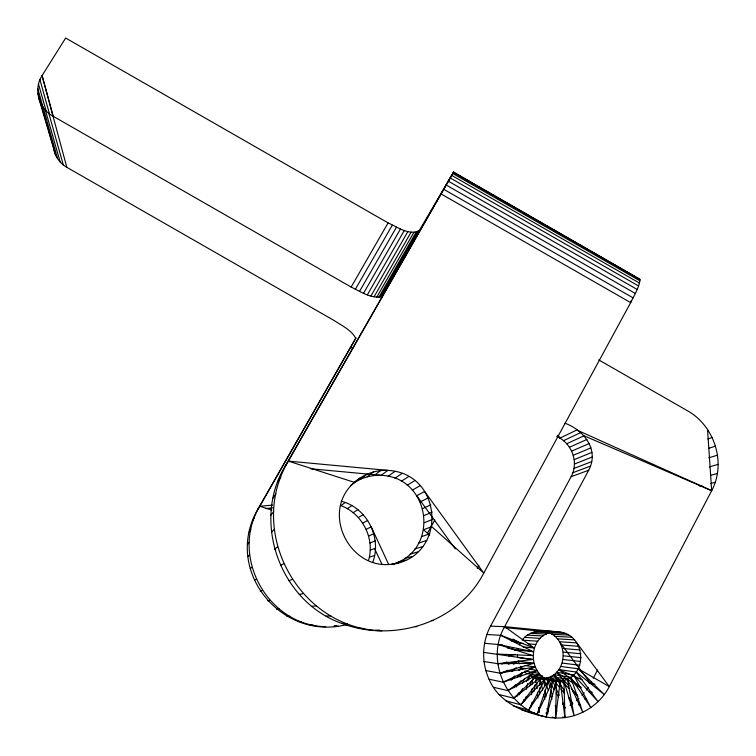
<?xml version="1.0" encoding="UTF-8"?>
<svg xmlns="http://www.w3.org/2000/svg" width="756" height="756" viewBox="0 0 756 756"><rect width="100%" height="100%" fill="white"/><g stroke="black" fill="none" stroke-linecap="round" stroke-linejoin="round"><path stroke-width="1.13" d="M639.5 283.075L451.729 175.401L285.021 466.376C251.446 522.103 280.438 601.823 341.703 623.388C393.243 643.016 457.777 623.265 483.774 573.076L630.655 302.636C634.199 295.161 639.245 287.79 639.992 279.38L453.572 172.018L380.381 296.947C369.892 298.138 360.215 291.466 351.143 287.063L52.788 116.037C38.773 108.524 33.217 89.028 42.081 75.6L65.649 38.027L388.111 222.907C397.212 226.866 408.816 235.664 418.748 230.712M598.743 359.884L687.327 410.678C714.581 425.779 726.516 462.974 711.67 490.682L609.308 686.599C599.196 706.17 577.65 718.937 555.594 717.973L556.416 681.468L536.344 678.123L529.512 675.533L526.28 681.61M539.151 712.256L539.255 707.607M539.567 694.83L539.727 687.856M539.784 685.531L539.954 678.567L536.344 678.123L535.522 682.677M530.551 707.635L530.731 705.282M531.515 694.717L531.959 688.839M532.309 684.142L532.829 677.102M562.7 716.99L564.959 717.595L560.205 681.317L556.416 681.468L546.257 716.839C523.228 712.502 498.705 702.362 489.028 679.228C481.421 662.502 481.855 642.449 490.531 626.195L504.639 626.639L557.531 631.874C586.344 632.498 589.387 678.123 560.205 681.317L555.594 717.973C511.916 717.378 482.923 664.08 504.639 626.639L588.707 470.241C599.413 450.018 584.19 430.202 564.959 423.218M490.531 626.195L571.13 476.696C579.219 462.266 571.64 442.893 556.718 436.458M542.657 690.058L539.954 678.567C570.345 679.946 570.846 632.007 541.088 631.203L504.318 627.556M556.416 681.468C525.231 680.693 525.647 630.391 557.531 631.874C545.652 630.901 530.192 628.784 522.188 640.115M310.81 468.777L381.156 475.326C431.128 477.197 440.512 551.256 391.75 564.401C447.798 556.907 443.933 473.199 387.828 470.383L288.357 461.113L285.021 466.376M372.642 562.54C382.215 538.045 366.981 507.597 341.306 501.285M368.588 560.158C375.08 538.395 362.19 513.428 340.937 505.66L345.294 502.447M381.808 630.778C299.385 628.756 246.059 531.846 288.357 461.113L453.572 172.018M347.259 624.465C281.024 641.929 222.774 569.778 257.796 509.393L356.067 337.696M325.723 626.686C267.473 625.713 229.493 555.858 259.771 506.274L355.745 338.301C351.408 330.06 342.109 325.789 334.634 320.818L66.83 167.322C59.818 163.239 54.583 156.01 53.591 147.892M546.257 716.839L552.636 681.005L537.185 714.212L521.536 709.818M531.222 706.633L532.044 702.069M533.887 691.806L535.116 684.964M523.398 701.823L523.927 699.536M526.318 689.245L527.65 683.528M528.444 680.098L529.512 675.533L545.492 678.293L528.605 710.158L513.333 705.953M518.266 648.355L517.794 650.141L514.373 650.368M631.279 300.425L630.655 302.636L441.164 193.971M537.185 714.212L548.96 679.937L535.135 677.508M524.541 701.095L526.053 696.73M529.824 685.824L531.704 680.372M517.274 696.2L518.588 692.95M522.528 683.197L524.277 678.869M519.476 644.887L520.213 643.195L523.53 643.46M591.598 681.392L590.512 683.471L588.395 682.545M593.233 678.274L597.609 669.948M519.268 694.792L522.5 688.716M477.216 568.342L478.907 565.233M427.423 533.339L434.794 519.977M363.541 293.29L400.491 228.955M367.369 294.831L404.356 230.382M370.894 296.021L407.928 231.449M374.031 296.853L411.122 232.12M376.705 297.288L413.863 232.385M378.841 297.316L416.084 232.243M380.381 296.947L417.728 231.676M351.143 287.063L388.111 222.907M355.329 289.359L392.279 225.175M359.497 291.457L396.437 227.206M381.289 296.163L407.437 252.391M513.589 687.856L515.384 684.86M520.175 676.894L522.566 672.906M586.306 690.152L588.102 687.289M257.796 509.393L259.771 506.274L272.557 505.102M252.589 520.43L254.413 517.624M277.764 481.77L280.845 477.036M528.605 710.158L548.96 679.937M249.149 532.167L250.879 529.71M272.992 498.176L275.912 493.999M505.802 700.812L520.714 704.781L542.298 676.119L526.46 673.454L524.437 671.545M516.131 687.128L520.95 680.75M247.59 544.329L249.272 542.222M270.837 515.176L273.691 511.595M511.056 680.372L514.77 675.949M519.24 670.629L521.479 667.973L525.93 668.663M581.997 695.322L584.218 692.789M520.714 704.781L545.492 678.293M247.949 556.605L249.641 554.857M271.366 532.356L274.248 529.389M516.972 677.433L522.065 672.538M499.14 694.537L513.73 698.204L539.463 673.454L524.881 671.092M511.812 671.489L516.168 667.728M576.327 700.699L578.916 698.563M352.835 483.67C362.237 474.9 374.9 469.712 387.828 470.383L381.156 475.326C370.232 474.929 359.072 478.331 350.708 485.465M354.413 482.583L360.168 477.896M360.584 479.191L366.547 474.39M250.217 568.692L251.984 567.293M274.589 549.3L277.575 546.919M367.199 476.819L373.398 471.933M513.73 698.204L542.298 676.119M374.116 475.515L380.551 470.591M388.149 476.233L395.067 471.328M493.498 687.28L507.824 690.606L537.072 670.383L529.276 669.183M518.578 669.977L521.479 667.973L520.563 666.348M347.325 508.684L351.88 505.566M394.925 478.227L402.079 473.398M401.323 481.26L408.694 476.526M353.184 512.681L357.9 509.667M513.466 664.222L518.361 661.216L533.802 663.305L499.782 673.123L485.834 670.591M407.182 485.248L414.76 480.665M358.353 517.539L363.22 514.666M569.977 705.235L572.868 703.553M412.36 490.105L420.119 485.683M254.347 580.287L256.237 579.228M280.41 565.554L283.613 563.749M362.71 523.143L367.7 520.44M507.824 690.606L539.463 673.454M420.194 501.918L428.236 497.911M366.15 529.361L371.243 526.837L388.593 564.326M557.72 435.409L559.78 438.215L576.8 430.003L711.67 490.682L707.54 429.427M489.028 679.228L503.137 682.177L535.163 666.972L525.193 665.526M501.7 673.227L508.041 670.222M563.456 440.71L580.636 432.612M422.661 508.599L430.788 504.819M566.716 443.744L584.048 435.787L711.67 490.682M368.588 536.051L373.757 533.717M569.476 447.25L586.939 439.453M571.678 451.124L589.245 443.507M424.059 515.564L432.243 512.029M573.265 455.292L590.908 447.854M369.967 543.035L375.174 540.899M574.191 459.629L591.882 452.4M501.719 664.07L507.011 661.906M424.371 522.67L432.574 519.381M574.437 464.052L592.146 457.021M574.002 468.446L591.702 461.614M572.887 472.698L590.54 466.055M370.242 550.151L375.467 548.223M571.13 476.696L588.707 470.241M260.244 591.107L262.304 590.351M288.716 580.731L292.213 579.455M503.137 682.177L537.072 670.383M421.697 536.562L429.814 533.755M707.824 438.971L712.171 437.478M369.41 557.219L374.617 555.49M708.977 448.251L715.545 446.125M418.767 543.016L426.79 540.427M708.778 457.843L717.576 455.15M414.874 548.913L422.765 546.541M709.383 466.887L718.2 464.345M508.268 664.127L518.361 661.216L519.334 663.844M410.092 554.129L417.822 551.927M404.555 558.514L412.096 556.473M710.801 475.278L717.406 473.483M398.384 561.973L405.717 560.045M699.858 486.269L702.05 485.702M710.829 483.453L715.214 482.337M508.505 655.896L515.186 654.356M267.756 600.859L270.034 600.396M299.281 594.424L303.156 593.63M336.269 625.533L334.086 625.968L338.301 626.233M398.847 562.558C353.109 576.771 318.153 513.607 354.422 482.366L288.357 461.113M499.782 673.123L535.163 666.972M484.001 661.566L497.845 663.673L533.008 659.478L483.556 652.381M265.876 508.561L272.793 507.843M276.696 609.308L279.238 609.09M311.859 606.293L316.178 605.925M545.832 713.144L548.062 713.05M375.25 630.296L379.814 630.135M497.845 663.673L533.802 663.305M286.845 616.235L289.68 616.225M326.12 616.027L330.948 616.008M431.307 620.515L433.377 620.544M537.478 631.336L561.292 632.347M297.949 621.479L301.105 621.621M341.703 623.388L347.089 623.624M414.638 626.601L416.849 626.696M497.372 654.063L532.8 655.584L498.374 644.528L484.52 643.28M533.934 632.044L564.949 633.415M530.561 633.311L546.522 634.086M551.483 634.227L568.408 635.049M554.517 636.297L571.583 637.213M527.423 635.116L543.252 635.976M486.864 634.482L500.812 635.314L534.171 647.968L523.143 646.966M557.21 638.829L574.409 639.86M524.607 637.402L540.304 638.366M309.724 624.891L313.22 625.127M358.221 628.189L364.184 628.595M523.303 640.2L537.771 641.211M561.302 644.981L578.699 646.304M527.962 643.819L535.711 644.443M562.615 648.468L580.069 649.952M563.371 652.116L580.882 653.77M500.491 644.811L502.768 645.038M500.812 635.314L533.197 651.71L517.794 650.141L507.465 648.015M563.579 655.83L581.099 657.654M528.406 655.083L532.8 655.584M563.211 659.515L580.721 661.519M530.202 712.332L534.662 712.87M518.701 657.701L533.008 659.478M562.294 663.097L579.757 665.271M560.829 666.471L578.236 668.805L609.308 686.599L576.8 642.912L559.487 641.74L590.512 683.471L594.934 684.208M581.232 687.516L558.864 669.561L576.185 672.037L604.299 694.594L578.236 668.805M568.89 685.928L556.454 672.292L573.672 674.9L598.109 701.662L576.185 672.037M564.534 691.003L553.647 674.598L570.733 677.31L590.89 707.635L573.672 674.9M559.298 695.397L550.51 676.412L567.454 679.219L582.819 712.35L570.733 677.31M550.037 687.762L547.127 677.697L563.919 680.561L574.106 715.696L567.454 679.219M544.622 686.505L543.573 678.425L560.205 681.317M588.981 691.721L592.269 692.335M498.374 644.528L533.197 651.71M584.36 698.809L586.647 699.281M578.501 704.828L580.75 705.339M511.321 640.871L520.213 643.195L513.05 639.094M552.296 717.066L555.594 717.973M259.771 506.274L271.876 510.13M558.864 669.561L582.073 679.767M350.737 347.335L352.787 348.507M453.392 172.377L639.992 279.38M453.307 172.434L456.378 174.201M458.419 175.373L469.684 181.827M471.735 182.999L473.776 184.18M476.847 185.938L478.898 187.11M480.948 188.291L484.02 190.049M486.061 191.221L488.111 192.393M490.162 193.574L493.233 195.331M495.274 196.503L502.447 200.614M504.488 201.786L510.631 205.311M513.702 207.078L515.753 208.25M517.803 209.421L519.845 210.593M522.916 212.36L524.966 213.532M527.017 214.704L529.058 215.876M531.109 217.057L534.18 218.815M536.231 219.987L543.394 224.097M545.445 225.269L556.699 231.733M558.75 232.905L560.801 234.076M563.872 235.844L565.913 237.015M567.964 238.187L571.035 239.954M573.086 241.126L575.127 242.298M577.178 243.47L580.249 245.237M582.3 246.409L588.442 249.934M591.513 251.691L602.768 258.146M604.819 259.327L606.87 260.499M609.941 262.256L611.991 263.438M614.033 264.609L617.104 266.367M619.155 267.539L621.205 268.72M623.246 269.892L634.511 276.346M636.561 277.528L638.603 278.699M452.778 173.511L639.982 280.863M450.264 177.991L638.546 285.957M448.421 181.232L637.147 289.454M446.257 185.04L635.333 293.47M443.819 189.331L633.15 297.892M556.454 672.292L573.029 682.952M574.976 684.208L580.825 687.969M504.639 626.639L534.171 647.968M553.647 674.598L569.325 688.546M572.812 691.645L578.038 696.304M429.644 535.135L423.577 529.72L431.752 526.677L483.774 573.076L424.645 491.485L416.736 495.709L455.254 548.913M571.224 688.48L577.442 695.293M550.51 676.412L559.449 687.27M560.943 689.075L564.666 693.602M569.145 699.026L572.122 702.645M521.479 667.973L522.623 669.447M568.38 696.796L572.226 702.589M547.127 677.697L554.337 689.841M556.142 692.874L558.542 696.919M562.747 704.006L565.157 708.051L562.71 702.778M558.041 435.248L559.78 438.215M374.598 548.695L382.101 564.496M543.573 678.425L548.431 690.455M550.198 694.83L551.965 699.215M555.49 707.966L556.813 711.245L555.197 705.66M37.857 93.309L45.634 120.091M46.277 122.321L47.902 127.896M48.545 130.126L53.402 146.862M38.669 97.874L55.538 154.933M550.68 690.001L552.617 696.711M37.8 88.688L57.56 158.628M45.369 110.102L60.168 161.982M38.499 84.124L46.239 111.349M39.945 79.72L49.631 114.439M48.838 113.343L63.277 164.903M66.83 167.322L42.081 75.6L53.175 116.207M543.744 694.66L544.821 699.253M546.985 708.457L547.798 711.906M545.076 689.963L545.974 696.89M547.467 708.438L547.92 711.897M536.344 678.123L536.524 680.476M536.713 682.829L537.176 688.707M537.45 692.241L537.913 698.119M538.659 707.531L539.028 712.237M517.463 654.772L517.605 657.559M563.919 680.561L564.959 717.595"/></g></svg>
